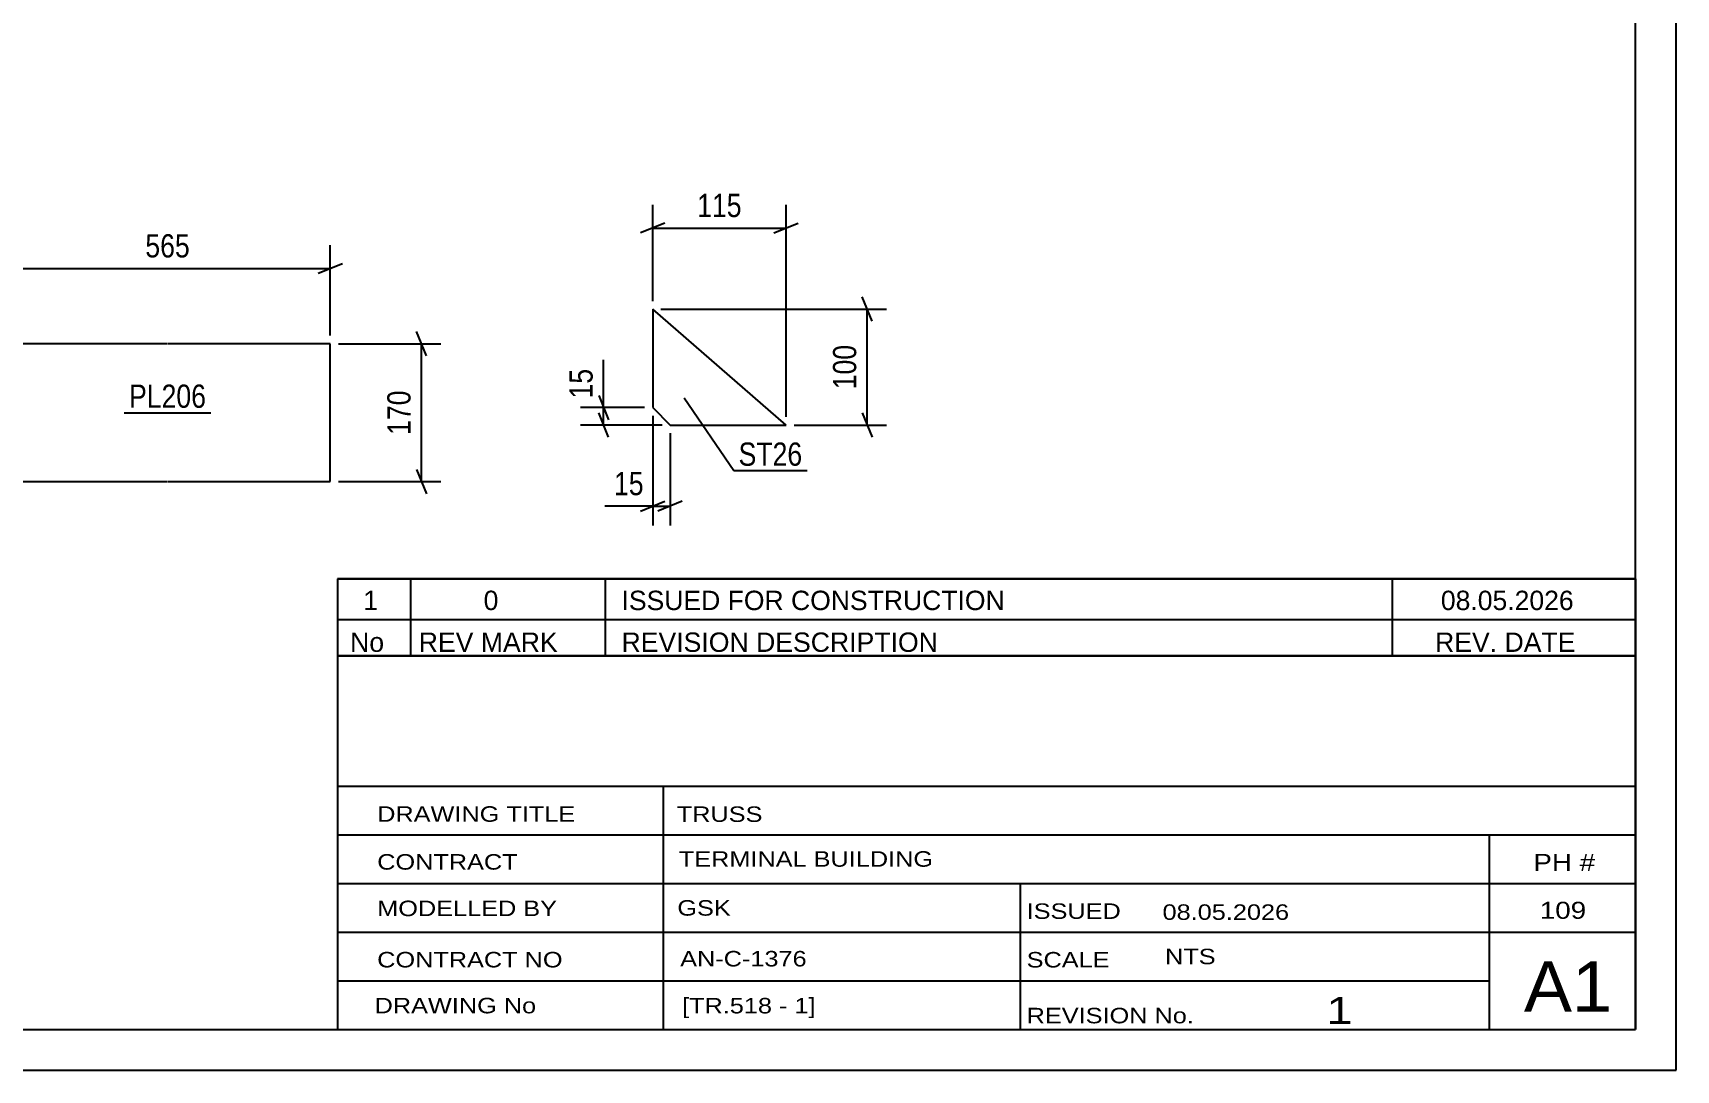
# Model space of a CAD drawing. Header units: millimetres. Extents: x 0 to 420, y 0 to 297.
# Drawn here: x 217.4 to 420, y 0 to 127.8 of the extents above; entities that cross this region are included whole.
import ezdxf

# ---------------------------------------------------------------- set-up
doc = ezdxf.new("R2010")
doc.units = ezdxf.units.MM
doc.styles.add('Arial Narrow', font='ARIALN.TTF', dxfattribs={"height": 0.2})

# ---------------------------------------------------------------- blocks, each defined once
blk = doc.blocks.new('Unknown-318887154-1115')
at = {"color": 5, "linetype": 'Continuous'}
for p, q in [((420, 0), (420, 297)), ((415, 5), (415, 292)), ((5, 5), (415, 5)), ((0, 0), (420, 0))]:
    blk.add_line(p, q, dxfattribs=at)
blk = doc.blocks.new('Part-318887154-2201 - 2187')
at = {"color": 2, "linetype": 'Continuous'}
for p, q in [((233.99, 89.53), (213.99, 89.53)), ((213.99, 89.53), (213.99, 72.53)), ((254.09, 89.53), (234.09, 89.53)), ((254.09, 72.53), (254.09, 89.53)), ((213.99, 72.53), (233.99, 72.53)), ((234.09, 72.53), (254.09, 72.53))]:
    blk.add_line(p, q, dxfattribs=at)
blk = doc.blocks.new('Part-318887154-1281 - 1275')
at = {"color": 2, "linetype": 'Continuous'}
for p, q in [((293.85, 93.79), (293.85, 81.65)), ((310.28, 79.51), (293.85, 93.79)), ((293.85, 81.65), (295.99, 79.51)), ((295.99, 79.51), (310.28, 79.51))]:
    blk.add_line(p, q, dxfattribs=at)
blk = doc.blocks.new('StraightDimension-318887154-11644 - 2187')
at = {"color": 7, "linetype": 'Continuous'}
for p, q in [((213.99, 90.53), (213.99, 101.66)), ((254.09, 90.53), (254.09, 101.66)), ((215.49, 99.41), (212.49, 98.21)), ((252.59, 98.21), (255.59, 99.41)), ((213.99, 98.81), (254.09, 98.81))]:
    blk.add_line(p, q, dxfattribs=at)
at = {"color": 0}
blk.add_wipeout([(237.38, 99.56), (237.38, 103.76), (230.7, 103.76), (230.7, 99.56)], dxfattribs=at)
at = {"color": 3, "style": 'Arial Narrow'}
blk.add_text('565', height=2.863, dxfattribs=at).set_placement((231.3, 100.16))
blk = doc.blocks.new('StraightDimension-318887154-2215 - 2187')
at = {"color": 7, "linetype": 'Continuous'}
for p, q in [((255.09, 89.53), (267.74, 89.53)), ((265.94, 88.03), (264.74, 91.03)), ((265.34, 72.53), (265.34, 89.53)), ((264.74, 74.03), (265.94, 71.03)), ((255.09, 72.53), (267.74, 72.53))]:
    blk.add_line(p, q, dxfattribs=at)
at = {"color": 0}
blk.add_wipeout([(264.59, 84.37), (260.39, 84.37), (260.39, 77.69), (264.59, 77.69)], dxfattribs=at)
at = {"color": 3, "style": 'Arial Narrow'}
blk.add_text('170', height=2.863, rotation=90.0002, dxfattribs=at).set_placement((263.99, 78.29))
blk = doc.blocks.new('StraightDimension-318887154-1310 - 1275')
at = {"color": 7, "linetype": 'Continuous'}
for p, q in [((293.85, 94.79), (293.85, 106.64)), ((310.28, 80.51), (310.28, 106.64)), ((295.35, 104.39), (292.35, 103.19)), ((293.85, 103.79), (310.28, 103.79)), ((308.78, 103.19), (311.78, 104.39))]:
    blk.add_line(p, q, dxfattribs=at)
at = {"color": 0}
blk.add_wipeout([(305.41, 104.54), (305.41, 108.74), (298.72, 108.74), (298.72, 104.54)], dxfattribs=at)
at = {"color": 3, "style": 'Arial Narrow'}
blk.add_text('115', height=2.863, dxfattribs=at).set_placement((299.32, 105.14))
blk = doc.blocks.new('StraightDimension-318887154-1294 - 1275')
at = {"color": 7, "linetype": 'Continuous'}
for p, q in [((320.88, 92.29), (319.68, 95.29)), ((294.85, 93.79), (322.68, 93.79)), ((320.28, 79.51), (320.28, 93.79)), ((311.28, 79.51), (322.68, 79.51)), ((319.68, 81.01), (320.88, 78.01))]:
    blk.add_line(p, q, dxfattribs=at)
at = {"color": 0}
blk.add_wipeout([(319.53, 89.99), (315.33, 89.99), (315.33, 83.31), (319.53, 83.31)], dxfattribs=at)
at = {"color": 3, "style": 'Arial Narrow'}
blk.add_text('100', height=2.863, rotation=90.0002, dxfattribs=at).set_placement((318.93, 83.91))
blk = doc.blocks.new('StraightDimension-318887154-1283 - 1275')
at = {"color": 7, "linetype": 'Continuous'}
for p, q in [((293.85, 80.65), (293.85, 67.11)), ((295.99, 78.51), (295.99, 67.11)), ((292.35, 68.91), (295.35, 70.11)), ((293.85, 69.51), (295.99, 69.51)), ((297.49, 70.11), (294.49, 68.91))]:
    blk.add_line(p, q, dxfattribs=at)
at = {"color": 0}
blk.add_wipeout([(293.32, 70.26), (293.32, 74.46), (288.47, 74.46), (288.47, 70.26)], dxfattribs=at)
at = {"color": 7, "linetype": 'Continuous'}
blk.add_line((293.85, 69.51), (287.94, 69.51), dxfattribs=at)
blk.add_line((293.85, 69.51), (287.94, 69.51), dxfattribs=at)
at = {"color": 3, "style": 'Arial Narrow'}
blk.add_text('15', height=2.863, dxfattribs=at).set_placement((289.07, 70.86))
blk = doc.blocks.new('StraightDimension-318887154-1320 - 1275')
at = {"color": 7, "linetype": 'Continuous'}
for p, q in [((287.19, 83.15), (288.39, 80.15)), ((292.85, 81.65), (284.94, 81.65)), ((287.79, 79.51), (287.79, 81.65)), ((294.99, 79.51), (284.94, 79.51)), ((288.39, 78.01), (287.19, 81.01))]:
    blk.add_line(p, q, dxfattribs=at)
at = {"color": 0}
blk.add_wipeout([(287.04, 87.03), (282.84, 87.03), (282.84, 82.18), (287.04, 82.18)], dxfattribs=at)
at = {"color": 7, "linetype": 'Continuous'}
blk.add_line((287.79, 81.65), (287.79, 87.56), dxfattribs=at)
blk.add_line((287.79, 81.65), (287.79, 87.56), dxfattribs=at)
at = {"color": 3, "style": 'Arial Narrow'}
blk.add_text('15', height=2.863, rotation=90.0002, dxfattribs=at).set_placement((286.44, 82.78))
blk = doc.blocks.new('Unknown-318887154-11658')
at = {"color": 7, "linetype": 'Continuous'}
for p, q in [((255, 51.05), (255, 5)), ((255, 51.05), (415, 51.05)), ((415, 51), (415, 5)), ((255, 35), (415, 35)), ((295.14, 35), (295.14, 5)), ((255, 29), (415, 29)), ((397, 5.05), (397, 29.05)), ((255, 23), (415, 23)), ((339.14, 23), (339.14, 5)), ((255, 17), (415, 17)), ((255, 11), (397, 11)), ((255, 5), (415, 5))]:
    blk.add_line(p, q, dxfattribs=at)
at = {"color": 7, "style": 'Arial Narrow'}
for s, height, width, p in [('DRAWING TITLE', 1.9089, 1.425378, (259.88, 30.61)), ('TRUSS', 1.909, 1.425378, (296.81, 30.59)), ('CONTRACT', 1.909, 1.425378, (259.88, 24.71)), ('TERMINAL BUILDING', 1.9089, 1.425378, (297.06, 25.07)), ('MODELLED BY', 1.9089, 1.425378, (259.88, 18.98)), ('GSK', 1.909, 1.425378, (296.88, 19.04)), ('ISSUED', 1.909, 1.425378, (339.94, 18.64)), ('08.05.2026', 1.909, 1.425378, (356.69, 18.52)), ('CONTRACT NO', 1.9089, 1.425378, (259.88, 12.66)), ('AN-C-1376', 1.909, 1.425378, (297.23, 12.78)), ('SCALE', 1.909, 1.425378, (339.94, 12.65)), ('A1', 6.204, 1.25, (401.24, 7.2)), ('DRAWING No', 1.909, 1.425378, (259.56, 7)), ('[TR.518 - 1]', 1.9089, 1.425378, (297.46, 6.99)), ('1', 3.34, 1.5, (376.91, 5.68)), ('REVISION No.', 1.9089, 1.425378, (339.94, 5.77))]:
    blk.add_text(s, height=height, dxfattribs=dict(at, width=width)).set_placement(p)
at = {"color": 7, "linetype": 'Continuous', "style": 'Arial Narrow'}
for s, height, width, p in [('PH #', 2.1, 1.42538, (402.4, 24.55)), ('109', 2.1, 1.42538, (403.19, 18.65)), ('NTS', 1.909, 1.425378, (357, 13.05))]:
    blk.add_text(s, height=height, dxfattribs=dict(at, width=width)).set_placement(p)
blk = doc.blocks.new('Unknown-318887154-11659')
at = {"color": 7, "linetype": 'Continuous'}
for p, q in [((255, 60.55), (415, 60.55)), ((415, 60.55), (255, 60.55)), ((255, 60.55), (255, 55.55)), ((264, 60.55), (264, 55.55)), ((288, 60.55), (288, 55.55)), ((385, 60.55), (385, 55.55)), ((415, 60.55), (415, 55.55)), ((255, 55.55), (415, 55.55)), ((255, 55.55), (255, 51.05)), ((255, 55.55), (415, 55.55)), ((264, 55.55), (264, 51.05)), ((288, 55.55), (288, 51.05)), ((385, 55.55), (385, 51.05)), ((415, 55.55), (415, 51.05)), ((415, 51.05), (255, 51.05))]:
    blk.add_line(p, q, dxfattribs=at)
at = {"color": 7, "linetype": 'Continuous', "style": 'Arial Narrow'}
for s, height, width, p in [('1', 2.39, 1.196471, (258.16, 56.7)), ('0', 2.39, 1.196471, (273, 56.7)), ('ISSUED FOR CONSTRUCTION', 2.3861, 1.196471, (290, 56.7)), ('08.05.2026', 2.386, 1.196471, (391, 56.7)), ('No', 2.386, 1.2, (256.54, 51.55)), ('REV MARK', 2.386, 1.2, (265, 51.55)), ('REVISION DESCRIPTION', 2.3861, 1.2, (290, 51.55)), ('REV. DATE', 2.386, 1.2, (390.28, 51.55))]:
    blk.add_text(s, height=height, dxfattribs=dict(at, width=width)).set_placement(p)
blk = doc.blocks.new('Mark-318887154-2199 - 2187')
at = {"color": 0}
blk.add_wipeout([(238.79, 81.63), (238.79, 84.63), (229.29, 84.63), (229.29, 81.63)], dxfattribs=at)
blk.add_wipeout([(238.79, 81.63), (238.79, 84.63), (229.29, 84.63), (229.29, 81.63)], dxfattribs=at)
at = {"color": 30, "linetype": 'Continuous'}
blk.add_line((228.69, 81.03), (239.39, 81.03), dxfattribs=at)
at = {"color": 3, "style": 'Arial Narrow'}
blk.add_text('PL206', height=2.863, dxfattribs=at).set_placement((229.29, 81.63))
blk = doc.blocks.new('Mark-318887154-1277 - 1275')
at = {"color": 0}
blk.add_wipeout([(312.29, 74.49), (312.29, 77.49), (304.43, 77.49), (304.43, 74.49)], dxfattribs=at)
blk.add_wipeout([(312.29, 74.49), (312.29, 77.49), (304.43, 77.49), (304.43, 74.49)], dxfattribs=at)
at = {"color": 30, "linetype": 'Continuous'}
for p, q in [((297.71, 82.87), (303.83, 73.89)), ((303.83, 73.89), (312.89, 73.89))]:
    blk.add_line(p, q, dxfattribs=at)
at = {"color": 3, "style": 'Arial Narrow'}
blk.add_text('ST26', height=2.863, dxfattribs=at).set_placement((304.43, 74.49))

msp = doc.modelspace()

# ---------------------------------------------------------------- block references
for name in ['Unknown-318887154-1115', 'Part-318887154-1281 - 1275', 'Part-318887154-2201 - 2187', 'Unknown-318887154-11659', 'Unknown-318887154-11658']:
    msp.add_blockref(name, (0, 0))

# ---------------------------------------------------------------- next in the draw order: block references
for name in ['StraightDimension-318887154-1310 - 1275', 'StraightDimension-318887154-11644 - 2187', 'Mark-318887154-2199 - 2187']:
    msp.add_blockref(name, (0, 0))

# ---------------------------------------------------------------- next in the draw order: block references
for name in ['StraightDimension-318887154-1294 - 1275', 'StraightDimension-318887154-2215 - 2187']:
    msp.add_blockref(name, (0, 0))

# ---------------------------------------------------------------- next in the draw order: block references
msp.add_blockref('StraightDimension-318887154-1283 - 1275', (0, 0))

# ---------------------------------------------------------------- next in the draw order: block references
for name in ['StraightDimension-318887154-1320 - 1275', 'Mark-318887154-1277 - 1275']:
    msp.add_blockref(name, (0, 0))

doc.saveas('drawing.dxf')
